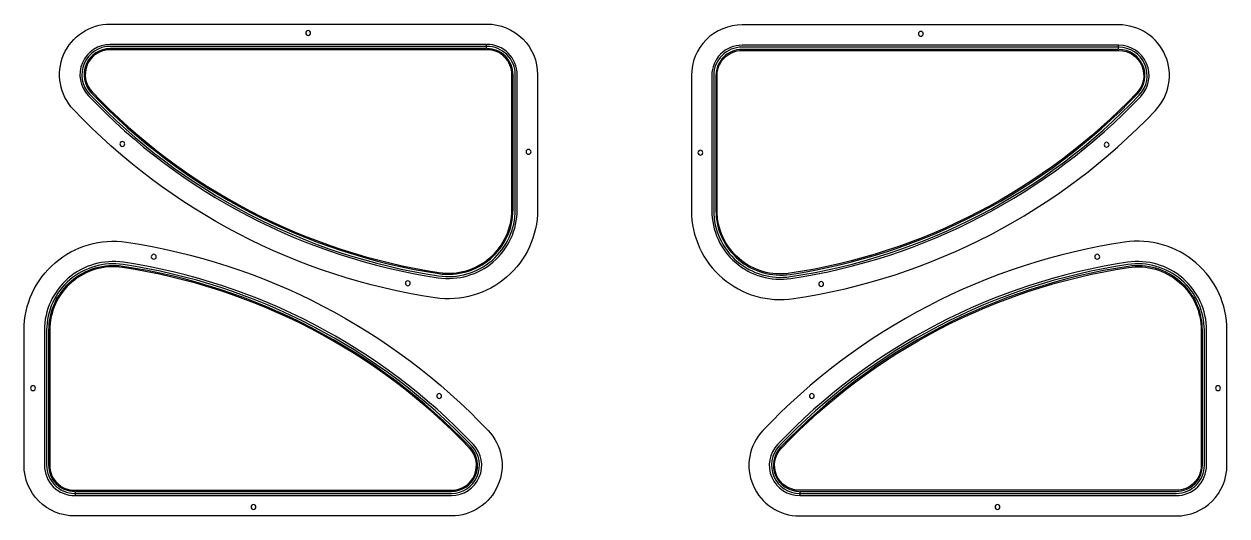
# Model space of a CAD drawing. Extents: x 1.1 to 94.9, y 4.8 to 43.2.
import ezdxf

# ---------------------------------------------------------------- set-up
doc = ezdxf.new("R2010")
doc.units = 0
doc.layers.add('POCKETS_FOR_ACRYLIC', color=30, linetype='CONTINUOUS')
doc.layers.add('THROUGH_CUT', color=18, linetype='CONTINUOUS')

msp = doc.modelspace()

# ---------------------------------------------------------------- linework, layer by layer
at = {"layer": 'POCKETS_FOR_ACRYLIC'}
for points in [[(37.141, 41.272), (7.816, 41.272, 0.659022), (6.339, 37.831, 0.166932), (33.442, 23.72, 0.45862), (39.229, 28.702), (39.229, 39.235, 0.414214), (37.191, 41.272), (37.141, 41.446), (7.816, 41.446, 0.659022), (6.213, 37.712, 0.166932), (33.416, 23.549, 0.45862), (39.402, 28.702), (39.402, 39.235, 0.414214), (37.191, 41.446), (37.141, 41.597), (7.816, 41.597, 0.659022), (6.103, 37.607, 0.166932), (33.394, 23.399, 0.45862), (39.554, 28.702), (39.554, 39.235, 0.414214), (37.191, 41.597)], [(86.416, 41.209), (57.091, 41.209, 0.414214), (55.053, 39.172), (55.053, 28.639, 0.45862), (60.84, 23.657, 0.166932), (87.943, 37.768, 0.659022), (86.466, 41.209), (86.416, 41.383), (57.091, 41.383, 0.414214), (54.88, 39.172), (54.88, 28.639, 0.45862), (60.865, 23.485, 0.166932), (88.069, 37.648, 0.659022), (86.466, 41.383), (86.416, 41.534), (57.091, 41.534, 0.414214), (54.728, 39.172), (54.728, 28.639, 0.45862), (60.888, 23.336, 0.166932), (88.179, 37.544, 0.659022), (86.466, 41.534)], [(5.098, 6.728), (34.423, 6.728, 0.659022), (35.9, 10.169, 0.166932), (8.796, 24.28, 0.45862), (3.01, 19.298), (3.01, 8.765, 0.414214), (5.048, 6.728), (5.098, 6.576), (34.423, 6.576, 0.659022), (36.01, 10.273, 0.166932), (8.819, 24.429, 0.45862), (2.859, 19.298), (2.859, 8.765, 0.414214), (5.048, 6.576), (5.098, 6.403), (34.423, 6.403, 0.659022), (36.136, 10.393, 0.166932), (8.845, 24.601, 0.45862), (2.685, 19.298), (2.685, 8.765, 0.414214), (5.048, 6.403)], [(61.627, 6.728), (90.952, 6.728, 0.414214), (92.99, 8.765), (92.99, 19.298, 0.45862), (87.204, 24.28, 0.166932), (60.1, 10.169, 0.659022), (61.577, 6.728), (61.627, 6.576), (90.952, 6.576, 0.414214), (93.141, 8.765), (93.141, 19.298, 0.45862), (87.181, 24.429, 0.166932), (59.99, 10.273, 0.659022), (61.577, 6.576), (61.627, 6.403), (90.952, 6.403, 0.414214), (93.315, 8.765), (93.315, 19.298, 0.45862), (87.155, 24.601, 0.166932), (59.864, 10.393, 0.659022), (61.577, 6.403)]]:
    msp.add_lwpolyline(points, format="xyb", dxfattribs=at)
at = {"layer": 'THROUGH_CUT'}
for points in [[(4.952, 36.514, -0.659022), (7.816, 43.185), (37.191, 43.185, -0.414214), (41.141, 39.235), (41.141, 28.702, -0.45862), (33.158, 21.829, -0.166932)], [(23.253, 42.675, 0.414214), (23.063, 42.485, 0.414214), (23.253, 42.295, 0.414214), (23.443, 42.485, 0.414214)], [(89.33, 36.451, 0.659022), (86.466, 43.122), (57.091, 43.122, 0.414214), (53.141, 39.172), (53.141, 28.639, 0.45862), (61.124, 21.766, 0.166932)], [(71.029, 42.612, 0.414214), (70.839, 42.422, 0.414214), (71.029, 42.232, 0.414214), (71.219, 42.422, 0.414214)], [(7.816, 41.185, 0.659022), (6.402, 37.892, 0.166932), (33.455, 23.807, 0.45862), (39.141, 28.702), (39.141, 39.235, 0.414214), (37.191, 41.185)], [(86.466, 41.122, -0.659022), (87.88, 37.828, -0.166932), (60.827, 23.744, -0.45862), (55.141, 28.639), (55.141, 39.172, -0.414214), (57.091, 41.122)], [(8.765, 34.023, 0.414214), (8.575, 33.833, 0.414214), (8.765, 33.643, 0.414214), (8.955, 33.833, 0.414214)], [(85.517, 33.96, 0.414214), (85.327, 33.77, 0.414214), (85.517, 33.58, 0.414214), (85.707, 33.77, 0.414214)], [(40.441, 33.408, 0.414214), (40.251, 33.218, 0.414214), (40.441, 33.028, 0.414214), (40.631, 33.218, 0.414214)], [(53.841, 33.345, 0.414214), (53.651, 33.155, 0.414214), (53.841, 32.965, 0.414214), (54.031, 33.155, 0.414214)], [(37.286, 11.486, -0.659022), (34.423, 4.815), (5.048, 4.815, -0.414214), (1.098, 8.765), (1.098, 19.298, -0.45862), (9.081, 26.171, -0.166932)], [(58.714, 11.486, 0.659022), (61.577, 4.815), (90.952, 4.815, 0.414214), (94.902, 8.765), (94.902, 19.298, 0.45862), (86.919, 26.171, 0.166932)], [(11.212, 25.224, 0.414214), (11.022, 25.034, 0.414214), (11.212, 24.844, 0.414214), (11.402, 25.034, 0.414214)], [(84.788, 25.224, 0.414214), (84.598, 25.034, 0.414214), (84.788, 24.844, 0.414214), (84.978, 25.034, 0.414214)], [(34.423, 6.815, 0.659022), (35.837, 10.108, 0.166932), (8.783, 24.193, 0.45862), (3.098, 19.298), (3.098, 8.765, 0.414214), (5.048, 6.815)], [(61.577, 6.815, -0.659022), (60.163, 10.108, -0.166932), (87.217, 24.193, -0.45862), (92.902, 19.298), (92.902, 8.765, -0.414214), (90.952, 6.815)], [(31.026, 23.156, 0.414214), (30.836, 22.966, 0.414214), (31.026, 22.776, 0.414214), (31.216, 22.966, 0.414214)], [(63.255, 23.093, 0.414214), (63.065, 22.903, 0.414214), (63.255, 22.713, 0.414214), (63.445, 22.903, 0.414214)], [(1.798, 14.972, 0.414214), (1.608, 14.782, 0.414214), (1.798, 14.592, 0.414214), (1.988, 14.782, 0.414214)], [(33.474, 14.357, 0.414214), (33.284, 14.167, 0.414214), (33.474, 13.977, 0.414214), (33.664, 14.167, 0.414214)], [(62.526, 14.357, 0.414214), (62.336, 14.167, 0.414214), (62.526, 13.977, 0.414214), (62.716, 14.167, 0.414214)], [(94.202, 14.972, 0.414214), (94.012, 14.782, 0.414214), (94.202, 14.592, 0.414214), (94.392, 14.782, 0.414214)], [(18.986, 5.705, 0.414214), (18.796, 5.515, 0.414214), (18.986, 5.325, 0.414214), (19.176, 5.515, 0.414214)], [(77.014, 5.325, 0.414214), (77.204, 5.515, 0.414214), (77.014, 5.705, 0.414214), (76.824, 5.515, 0.414214)]]:
    msp.add_lwpolyline(points, format="xyb", close=True, dxfattribs=at)

doc.saveas('drawing.dxf')
